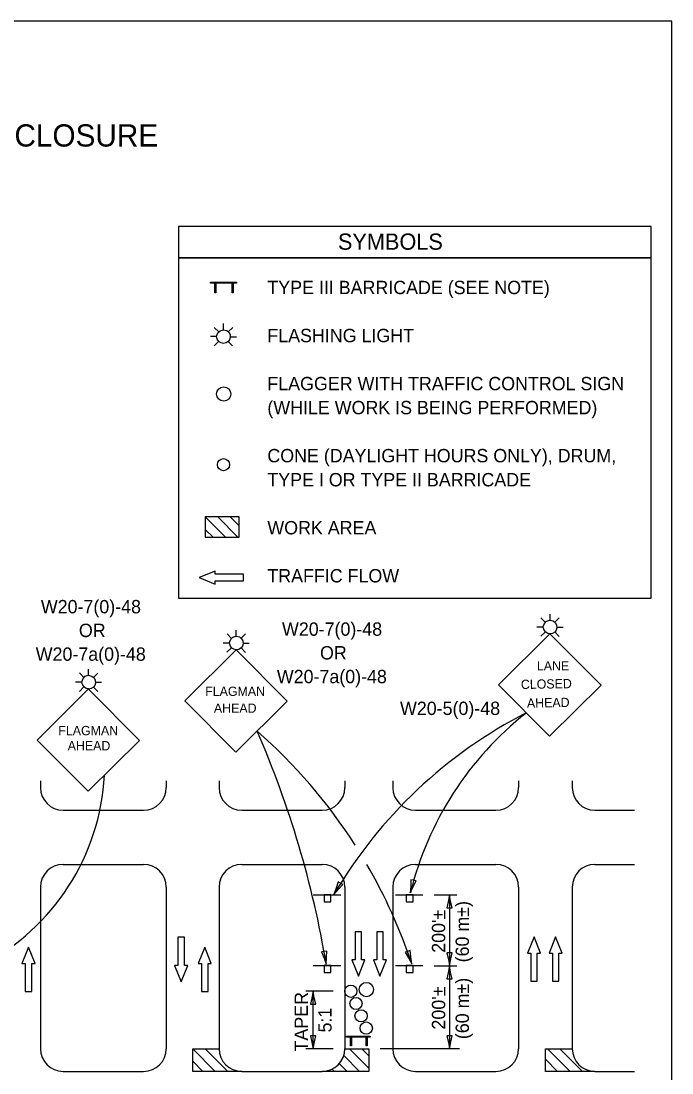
# Model space of a CAD drawing. Extents: x 2262159 to 2262789, y -3123457 to -3123057.
# Drawn here: x 2262648.2 to 2262788.8, y -3123284.5 to -3123057.5 of the extents above; entities that cross this region are included whole.
import ezdxf

# ---------------------------------------------------------------- set-up
doc = ezdxf.new("R2010")
doc.units = 0
for name, color, linetype in [('Default', 7, 'Continuous'), ('RD_Pr_Roadway_Dimensions', 7, 'Continuous'), ('RD_Pr_Roadway_Items', 7, 'Continuous'), ('RD_Pr_Roadway_Notes', 7, 'Continuous'), ('ST_Pr_Sign', 7, 'Continuous')]:
    doc.layers.add(name, color=color, linetype=linetype)

msp = doc.modelspace()

# ---------------------------------------------------------------- linework, layer by layer
at = {"layer": 'Default'}
msp.add_lwpolyline([(2262158.81, -3123457.49), (2262788.81, -3123457.49), (2262788.81, -3123057.49), (2262158.81, -3123057.49)], close=True, dxfattribs=at)
at = {"layer": 'RD_Pr_Roadway_Dimensions'}
for p, q in [((2262737.46, -3123246.05), (2262742.36, -3123246.05)), ((2262740.76, -3123246.07), (2262740.76, -3123261.36)), ((2262737.46, -3123261.36), (2262742.36, -3123261.36)), ((2262740.76, -3123261.36), (2262740.76, -3123279.27)), ((2262715.66, -3123266.86), (2262709.74, -3123266.86)), ((2262711.31, -3123279.27), (2262711.31, -3123266.86)), ((2262715.66, -3123279.27), (2262709.74, -3123279.27)), ((2262742.91, -3123279.27), (2262725.82, -3123279.27))]:
    msp.add_line(p, q, dxfattribs=at)
for points in [[(2262740.18, -3123248.87), (2262740.76, -3123248.87), (2262741.35, -3123248.87), (2262741.01, -3123247.47), (2262740.76, -3123246.07), (2262740.49, -3123247.57)], [(2262741.35, -3123258.56), (2262740.76, -3123258.56), (2262740.18, -3123258.56), (2262740.52, -3123259.96), (2262740.76, -3123261.36), (2262741.04, -3123259.87)], [(2262740.18, -3123264.16), (2262740.76, -3123264.16), (2262741.35, -3123264.16), (2262741.01, -3123262.76), (2262740.76, -3123261.36), (2262740.49, -3123262.86)], [(2262710.73, -3123269.65), (2262711.31, -3123269.65), (2262711.9, -3123269.65), (2262711.56, -3123268.25), (2262711.31, -3123266.86), (2262711.04, -3123268.35)], [(2262711.9, -3123276.47), (2262711.31, -3123276.47), (2262710.73, -3123276.47), (2262711.07, -3123277.87), (2262711.31, -3123279.27), (2262711.59, -3123277.78)], [(2262741.35, -3123276.47), (2262740.76, -3123276.47), (2262740.18, -3123276.47), (2262740.52, -3123277.87), (2262740.76, -3123279.27), (2262741.04, -3123277.78)]]:
    msp.add_lwpolyline(points, close=True, dxfattribs=at)
at = {"layer": 'RD_Pr_Roadway_Items'}
for p, q in [((2262690.95, -3123124.59), (2262689.97, -3123123.6)), ((2262691.96, -3123124.13), (2262691.96, -3123122.79)), ((2262693, -3123124.56), (2262693.95, -3123123.62)), ((2262690.51, -3123125.6), (2262689.14, -3123125.59)), ((2262690.96, -3123126.6), (2262689.96, -3123127.59)), ((2262692.99, -3123126.65), (2262693.94, -3123127.6)), ((2262693.43, -3123125.61), (2262694.77, -3123125.61)), ((2262692.4, -3123168.88), (2262688.03, -3123164.51)), ((2262695.09, -3123168.88), (2262690.72, -3123164.51)), ((2262695.33, -3123166.44), (2262693.4, -3123164.51)), ((2262689.71, -3123168.88), (2262688.03, -3123167.19)), ((2262762.48, -3123186.82), (2262762.48, -3123185.47)), ((2262761.47, -3123187.28), (2262760.49, -3123186.29)), ((2262763.52, -3123187.24), (2262764.47, -3123186.3)), ((2262693.71, -3123190.72), (2262692.73, -3123189.73)), ((2262694.72, -3123190.26), (2262694.73, -3123188.91)), ((2262695.77, -3123190.69), (2262696.71, -3123189.74)), ((2262761.03, -3123188.28), (2262759.66, -3123188.27)), ((2262761.48, -3123189.28), (2262760.48, -3123190.27)), ((2262763.51, -3123189.33), (2262764.46, -3123190.28)), ((2262763.95, -3123188.29), (2262765.29, -3123188.3)), ((2262693.27, -3123191.72), (2262691.9, -3123191.72)), ((2262696.19, -3123191.73), (2262697.53, -3123191.74)), ((2262693.72, -3123192.72), (2262692.72, -3123193.71)), ((2262695.76, -3123192.78), (2262696.7, -3123193.73)), ((2262661.83, -3123199.16), (2262660.85, -3123198.17)), ((2262662.85, -3123198.71), (2262662.85, -3123197.35)), ((2262663.89, -3123199.13), (2262664.84, -3123198.19)), ((2262661.39, -3123200.17), (2262660.03, -3123200.16)), ((2262661.84, -3123201.16), (2262660.84, -3123202.16)), ((2262663.88, -3123201.21), (2262664.82, -3123202.17)), ((2262664.31, -3123200.18), (2262665.65, -3123200.18)), ((2262652.45, -3123221.45), (2262652.45, -3123222.91)), ((2262679.6, -3123221.45), (2262679.6, -3123222.91)), ((2262691.02, -3123221.45), (2262691.02, -3123222.91)), ((2262718.17, -3123221.45), (2262718.17, -3123222.91)), ((2262728.54, -3123221.45), (2262728.54, -3123222.91)), ((2262755.69, -3123221.45), (2262755.69, -3123222.91)), ((2262767.28, -3123221.45), (2262767.28, -3123222.91)), ((2262657.34, -3123227.8), (2262674.71, -3123227.8)), ((2262695.91, -3123227.8), (2262713.28, -3123227.8)), ((2262733.43, -3123227.8), (2262750.8, -3123227.8)), ((2262772.16, -3123227.8), (2262780.73, -3123227.8)), ((2262657.34, -3123239.48), (2262674.71, -3123239.48)), ((2262695.91, -3123239.48), (2262713.28, -3123239.48)), ((2262733.43, -3123239.48), (2262750.8, -3123239.48)), ((2262772.16, -3123239.48), (2262780.73, -3123239.48)), ((2262652.45, -3123244.37), (2262652.45, -3123279.27)), ((2262679.6, -3123244.37), (2262679.6, -3123279.27)), ((2262691.02, -3123244.37), (2262691.02, -3123279.27)), ((2262718.17, -3123244.37), (2262718.17, -3123279.27)), ((2262728.54, -3123244.37), (2262728.54, -3123279.27)), ((2262755.69, -3123244.37), (2262755.69, -3123279.27)), ((2262767.28, -3123244.37), (2262767.28, -3123279.27)), ((2262711.36, -3123246.06), (2262717.29, -3123246.06)), ((2262729.11, -3123246.05), (2262735.04, -3123246.05)), ((2262711.36, -3123261.34), (2262717.29, -3123261.34)), ((2262729.11, -3123261.34), (2262735.04, -3123261.34)), ((2262685.31, -3123284.16), (2262685.31, -3123279.27)), ((2262685.31, -3123279.27), (2262691.02, -3123279.27)), ((2262690.2, -3123284.16), (2262685.31, -3123279.27)), ((2262692.88, -3123284.16), (2262688, -3123279.27)), ((2262721.34, -3123284.16), (2262717.94, -3123280.75)), ((2262718.17, -3123279.27), (2262723.36, -3123279.27)), ((2262723.36, -3123283.48), (2262719.14, -3123279.27)), ((2262723.36, -3123280.8), (2262721.83, -3123279.27)), ((2262723.36, -3123279.27), (2262723.36, -3123284.16)), ((2262761.48, -3123284.16), (2262761.48, -3123279.27)), ((2262761.48, -3123279.27), (2262767.28, -3123279.27)), ((2262766.79, -3123284.16), (2262761.9, -3123279.27)), ((2262769.48, -3123284.16), (2262764.59, -3123279.27)), ((2262687.51, -3123284.16), (2262685.31, -3123281.96)), ((2262718.66, -3123284.16), (2262716.97, -3123282.47)), ((2262764.1, -3123284.16), (2262761.48, -3123281.54)), ((2262657.34, -3123284.16), (2262674.71, -3123284.16)), ((2262695.91, -3123284.16), (2262685.31, -3123284.16)), ((2262695.91, -3123284.16), (2262713.28, -3123284.16)), ((2262723.36, -3123284.16), (2262713.28, -3123284.16)), ((2262715.97, -3123284.16), (2262715.46, -3123283.65)), ((2262733.43, -3123284.16), (2262750.8, -3123284.16)), ((2262772.16, -3123284.16), (2262761.48, -3123284.16)), ((2262772.16, -3123284.16), (2262780.73, -3123284.16))]:
    msp.add_line(p, q, dxfattribs=at)
for points in [[(2262689.15, -3123113.82), (2262694.78, -3123113.82), (2262694.78, -3123114.06), (2262694.08, -3123114.06), (2262694.08, -3123116.17), (2262693.84, -3123116.17), (2262693.84, -3123114.06), (2262690.32, -3123114.06), (2262690.32, -3123116.17), (2262690.09, -3123116.17), (2262690.09, -3123114.06), (2262689.15, -3123114.06), (2262689.15, -3123113.82)], [(2262690.43, -3123125.47), (2262690.47, -3123125.5), (2262690.75, -3123124.79), (2262691.23, -3123124.32), (2262691.88, -3123124.12), (2262692.67, -3123124.28), (2262693.13, -3123124.66), (2262693.39, -3123125.15), (2262693.44, -3123125.79), (2262693.28, -3123126.27), (2262692.98, -3123126.66), (2262692.51, -3123126.95), (2262691.93, -3123127.07)], [(2262691.94, -3123127.07), (2262691.95, -3123127.06), (2262691.45, -3123126.94), (2262691.03, -3123126.69), (2262690.69, -3123126.26), (2262690.55, -3123125.86), (2262690.49, -3123125.53)], [(2262760.95, -3123188.15), (2262760.98, -3123188.18), (2262761.27, -3123187.47), (2262761.75, -3123187.01), (2262762.4, -3123186.8), (2262763.19, -3123186.96), (2262763.64, -3123187.34), (2262763.91, -3123187.84), (2262763.95, -3123188.47), (2262763.8, -3123188.96), (2262763.5, -3123189.34), (2262763.03, -3123189.63), (2262762.45, -3123189.76), (2262773.49, -3123200.84), (2262762.37, -3123211.83), (2262751.37, -3123200.77), (2262762.47, -3123189.74), (2262761.97, -3123189.63), (2262761.55, -3123189.38), (2262761.21, -3123188.94), (2262761.07, -3123188.54), (2262761.01, -3123188.21)], [(2262693.23, -3123191.63), (2262693.52, -3123190.91), (2262694, -3123190.45), (2262694.64, -3123190.24), (2262695.43, -3123190.41), (2262695.89, -3123190.79), (2262696.15, -3123191.28), (2262696.2, -3123191.92), (2262696.04, -3123192.4), (2262695.75, -3123192.78), (2262695.27, -3123193.08), (2262694.7, -3123193.2), (2262705.74, -3123204.28), (2262694.62, -3123215.28), (2262683.62, -3123204.21), (2262694.71, -3123193.19), (2262694.21, -3123193.07), (2262693.79, -3123192.82), (2262693.45, -3123192.39), (2262693.31, -3123191.98), (2262693.26, -3123191.66)], [(2262661.35, -3123200.07), (2262661.64, -3123199.36), (2262662.12, -3123198.89), (2262662.76, -3123198.69), (2262663.55, -3123198.85), (2262664.01, -3123199.23), (2262664.28, -3123199.73), (2262664.32, -3123200.36), (2262664.16, -3123200.85), (2262663.87, -3123201.23), (2262663.4, -3123201.52), (2262662.82, -3123201.64), (2262673.86, -3123212.72), (2262662.74, -3123223.72), (2262651.74, -3123212.66), (2262662.84, -3123201.63), (2262662.33, -3123201.51), (2262661.92, -3123201.26), (2262661.58, -3123200.83), (2262661.43, -3123200.43), (2262661.38, -3123200.1)], [(2262718.54, -3123276.53), (2262723.61, -3123276.53), (2262723.61, -3123276.74), (2262722.98, -3123276.74), (2262722.98, -3123278.64), (2262722.76, -3123278.64), (2262722.76, -3123276.74), (2262719.59, -3123276.74), (2262719.59, -3123278.64), (2262719.38, -3123278.64), (2262719.38, -3123276.74), (2262718.54, -3123276.74), (2262718.54, -3123276.53)]]:
    msp.add_lwpolyline(points, dxfattribs=at)
for points in [[(2262688.03, -3123164.51), (2262688.03, -3123168.88), (2262695.33, -3123168.88), (2262695.33, -3123164.51)], [(2262696.26, -3123178.29), (2262696.26, -3123176.88), (2262690.19, -3123176.88), (2262690.19, -3123176.18), (2262686.68, -3123177.59), (2262690.19, -3123179), (2262690.19, -3123178.29)], [(2262713.69, -3123246.06), (2262713.69, -3123247.55), (2262715.17, -3123247.55), (2262715.17, -3123246.06)], [(2262731.44, -3123246.05), (2262731.44, -3123247.54), (2262732.92, -3123247.54), (2262732.92, -3123246.05)], [(2262683.52, -3123255.22), (2262682.11, -3123255.22), (2262682.11, -3123261.29), (2262681.4, -3123261.29), (2262682.81, -3123264.8), (2262684.23, -3123261.29), (2262683.52, -3123261.29)], [(2262721.79, -3123254.04), (2262720.38, -3123254.04), (2262720.38, -3123260.11), (2262719.68, -3123260.11), (2262721.09, -3123263.63), (2262722.5, -3123260.11), (2262721.79, -3123260.11)], [(2262726.46, -3123254.04), (2262725.05, -3123254.04), (2262725.05, -3123260.11), (2262724.34, -3123260.11), (2262725.75, -3123263.63), (2262727.16, -3123260.11), (2262726.46, -3123260.11)], [(2262758.32, -3123264.72), (2262759.73, -3123264.72), (2262759.73, -3123258.65), (2262760.44, -3123258.65), (2262759.03, -3123255.13), (2262757.62, -3123258.65), (2262758.32, -3123258.65)], [(2262762.99, -3123264.72), (2262764.4, -3123264.72), (2262764.4, -3123258.65), (2262765.1, -3123258.65), (2262763.69, -3123255.13), (2262762.28, -3123258.65), (2262762.99, -3123258.65)], [(2262649.15, -3123266.95), (2262650.56, -3123266.95), (2262650.56, -3123260.88), (2262651.27, -3123260.88), (2262649.86, -3123257.37), (2262648.45, -3123260.88), (2262649.15, -3123260.88)], [(2262687.22, -3123266.95), (2262688.63, -3123266.95), (2262688.63, -3123260.88), (2262689.34, -3123260.88), (2262687.93, -3123257.37), (2262686.52, -3123260.88), (2262687.22, -3123260.88)], [(2262713.69, -3123261.34), (2262713.69, -3123262.83), (2262715.17, -3123262.83), (2262715.17, -3123261.34)], [(2262731.44, -3123261.34), (2262731.44, -3123262.83), (2262732.92, -3123262.83), (2262732.92, -3123261.34)]]:
    msp.add_lwpolyline(points, close=True, dxfattribs=at)
for centre, radius in [((2262692.02, -3123137.98), 1.54), ((2262691.97, -3123153.23), 1.32), ((2262722.83, -3123266.5), 1.54), ((2262719.47, -3123266.86), 1.32), ((2262720.58, -3123269.51), 1.32), ((2262721.68, -3123272.16), 1.32), ((2262722.79, -3123274.81), 1.32)]:
    msp.add_circle(centre, radius, dxfattribs=at)
for centre, start, end in [((2262657.34, -3123222.91), 180, 270), ((2262674.71, -3123222.91), 270, 360), ((2262695.91, -3123222.91), 180, 270), ((2262713.28, -3123222.91), 270, 0), ((2262733.43, -3123222.91), 180, 270), ((2262750.8, -3123222.91), 270, 0), ((2262772.16, -3123222.91), 180, 270), ((2262657.34, -3123244.37), 90, 180), ((2262674.71, -3123244.37), 0, 90), ((2262695.91, -3123244.37), 90, 180), ((2262713.28, -3123244.37), 0, 90), ((2262733.43, -3123244.37), 90, 180), ((2262750.8, -3123244.37), 0, 90), ((2262772.16, -3123244.37), 90, 180), ((2262657.34, -3123279.27), 180, 270), ((2262674.71, -3123279.27), 270, 0), ((2262695.91, -3123279.27), 180, 270), ((2262713.28, -3123279.27), 270, 360), ((2262733.43, -3123279.27), 180, 270), ((2262750.8, -3123279.27), 270, 0), ((2262772.16, -3123279.27), 180, 270)]:
    msp.add_arc(centre, 4.89, start, end, dxfattribs=at)
at = {"layer": 'RD_Pr_Roadway_Notes'}
for points in [[(2262682.22, -3123108.6), (2262784.3, -3123108.6), (2262784.3, -3123101.86), (2262682.22, -3123101.86)], [(2262682.22, -3123182.03), (2262784.3, -3123182.03), (2262784.3, -3123108.6), (2262682.22, -3123108.6)], [(2262717.73, -3123243.86), (2262717.23, -3123243.56), (2262716.72, -3123243.27), (2262716.31, -3123244.65), (2262715.81, -3123245.98), (2262716.8, -3123244.83)], [(2262733.55, -3123243.07), (2262732.98, -3123242.92), (2262732.41, -3123242.79), (2262732.41, -3123244.23), (2262732.31, -3123245.64), (2262732.93, -3123244.26)], [(2262714.28, -3123258.18), (2262713.7, -3123258.28), (2262713.13, -3123258.38), (2262713.7, -3123259.7), (2262714.17, -3123261.04), (2262714.19, -3123259.52)], [(2262732.28, -3123258.09), (2262731.72, -3123258.28), (2262731.17, -3123258.46), (2262731.93, -3123259.68), (2262732.61, -3123260.93), (2262732.39, -3123259.43)]]:
    msp.add_lwpolyline(points, close=True, dxfattribs=at)
for centre, radius, start, end in [((2262803.87, -3123297.73), 102.14, 117.0893, 149.5593), ((2262801.17, -3123262.53), 70.89, 128.1659, 166.2213), ((2262500.25, -3123297.17), 216.95, 9.5875, 23.484), ((2262623.47, -3123297.27), 115.02, 32.5725, 48.8053), ((2262617.4, -3123217.73), 48.91, 297.3709, 357.0356), ((2262623.47, -3123297.27), 115.02, 18.4161, 30.1569)]:
    msp.add_arc(centre, radius, start, end, dxfattribs=at)

# ---------------------------------------------------------------- texts
at = {"layer": 'RD_Pr_Roadway_Dimensions'}
for s, p in [("200'±", (2262739.85, -3123258.56)), ('(60 m±)', (2262744.97, -3123260.63)), ('(60 m±)', (2262744.97, -3123277.2)), ('TAPER', (2262710.19, -3123279.87)), ("200'±", (2262739.85, -3123275.13)), ('5:1', (2262715.31, -3123275.76))]:
    msp.add_text(s, height=2.88, rotation=90, dxfattribs=at).set_placement(p)
at = {"layer": 'RD_Pr_Roadway_Notes'}
for s, height, p in [('SIDEROAD /   STREET CLOSURE', 4.8, (2262577.28, -3123084.58)), ('SYMBOLS', 3.504, (2262716.68, -3123106.85)), ('TYPE III BARRICADE (SEE NOTE)', 2.88, (2262701.44, -3123116.43)), ('FLASHING LIGHT', 2.88, (2262701.44, -3123126.8)), ('FLAGGER WITH TRAFFIC CONTROL SIGN', 2.88, (2262701.44, -3123137.17)), ('(WHILE WORK IS BEING PERFORMED)', 2.88, (2262701.44, -3123142.35)), ('CONE (DAYLIGHT HOURS ONLY), DRUM,', 2.88, (2262701.44, -3123152.72)), ('TYPE I OR TYPE II BARRICADE', 2.88, (2262701.44, -3123157.91)), ('WORK AREA', 2.88, (2262701.44, -3123168.27)), ('TRAFFIC FLOW', 2.88, (2262701.44, -3123178.64))]:
    msp.add_text(s, height=height, dxfattribs=at).set_placement(p)
at = {"layer": 'ST_Pr_Sign'}
for s, height, p in [('W20-7(0)-48', 2.88, (2262652.53, -3123185.31)), ('OR', 2.88, (2262660.74, -3123190.43)), ('W20-7(0)-48', 2.88, (2262704.6, -3123190.15)), ('W20-7a(0)-48', 2.88, (2262651.42, -3123195.55)), ('OR', 2.88, (2262712.81, -3123195.27)), ('LANE', 2, (2262759.64, -3123197.64)), ('W20-7a(0)-48', 2.88, (2262703.49, -3123200.39)), ('FLAGMAN', 2, (2262688.01, -3123203.13)), ('AHEAD', 2, (2262689.89, -3123206.77)), ('W20-5(0)-48', 2.88, (2262730.08, -3123207.25)), ('FLAGMAN', 2, (2262656.29, -3123211.61)), ('AHEAD', 2, (2262658.32, -3123214.88))]:
    msp.add_text(s, height=height, dxfattribs=at).set_placement(p)
for s, rotation, p in [('CLOSED', 0.9948, (2262756.2, -3123201.65)), ('AHEAD', 0.9984, (2262757.5, -3123205.68))]:
    msp.add_text(s, height=2, rotation=rotation, dxfattribs=at).set_placement(p)

doc.saveas('drawing.dxf')
